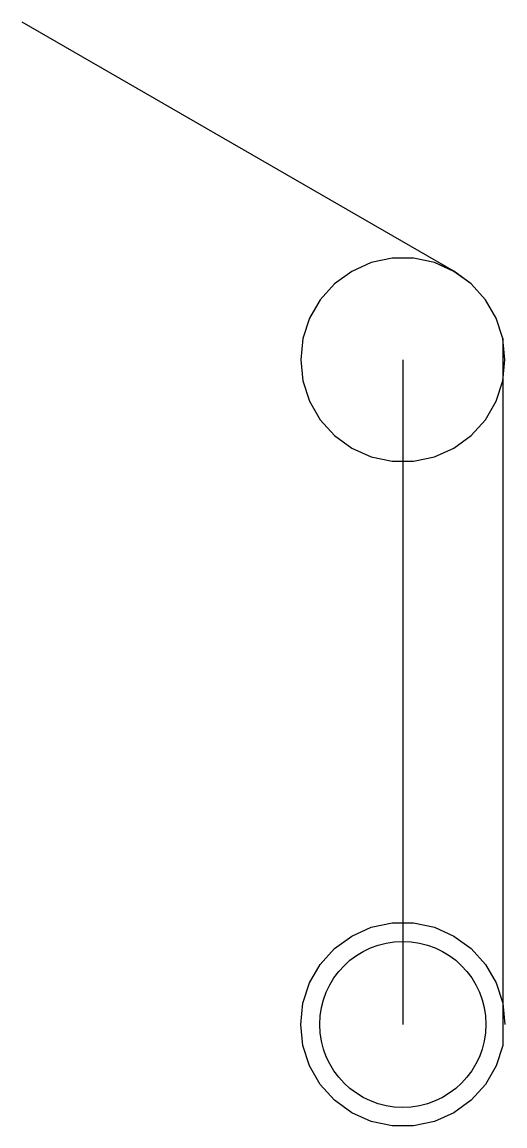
# Model space of a CAD drawing. Header units: inches. Extents: x 1.1 to 2.24, y 0.18 to 2.8.
import ezdxf

# ---------------------------------------------------------------- set-up
doc = ezdxf.new("R2010")
doc.units = ezdxf.units.IN
doc.header["$MEASUREMENT"] = 0
doc.layers.add('DIM', color=1, linetype='Continuous')

msp = doc.modelspace()

# ---------------------------------------------------------------- linework, layer by layer
at = {"layer": 'DIM', "extrusion": (7.82841e-06, 1.75842e-05, -1)}
msp.add_line((2.1209, 2.2095, 0.372), (1.0981, 2.8, 0.372), dxfattribs=at)
at = {"layer": 'DIM', "extrusion": (1.22461e-16, -2.44921e-16, -1)}
msp.add_line((2.2366, 2.0503), (2.2366, 0.3749), dxfattribs=at)
at = {"layer": 'DIM', "extrusion": (5.6655e-16, 2.71917e-32, -1)}
msp.add_line((2, 2, 0.0315), (2, 0.4252, 0.0285), dxfattribs=at)
at = {"layer": 'DIM'}
for points in [[(2.2366, 2.0503, 0), (2.2209, 2.0984, 0.003), (2.1957, 2.1422, 0.006), (2.1618, 2.1797, 0.009), (2.1209, 2.2094, 0.012), (2.0747, 2.23, 0.015), (2.0253, 2.2405, 0.018), (1.9747, 2.2405, 0.021), (1.9253, 2.23, 0.024), (1.8791, 2.2094, 0.027), (1.8382, 2.1797, 0.03), (1.8043, 2.1422, 0.033), (1.7791, 2.0984, 0.036), (1.7634, 2.0503, 0.039), (1.7582, 2, 0.042), (1.7634, 1.9497, 0.045), (1.7791, 1.9016, 0.048), (1.8043, 1.8578, 0.051), (1.8382, 1.8203, 0.054), (1.8791, 1.7905, 0.057), (1.9253, 1.77, 0.06), (1.9747, 1.7595, 0.063), (2.0253, 1.7595, 0.066), (2.0747, 1.77, 0.069), (2.1209, 1.7906, 0.072), (2.1618, 1.8203, 0.075), (2.1957, 1.8578, 0.078), (2.2209, 1.9016, 0.081), (2.2366, 1.9497, 0.084), (2.2418, 2, 0.087), (2.2366, 2.0503, 0.09), (2.2209, 2.0984, 0.093), (2.1957, 2.1422, 0.096), (2.1618, 2.1797, 0.099), (2.1209, 2.2094, 0.102), (2.0747, 2.23, 0.105), (2.0253, 2.2405, 0.108), (1.9747, 2.2405, 0.111), (1.9253, 2.23, 0.114), (1.8791, 2.2094, 0.117), (1.8382, 2.1797, 0.12), (1.8043, 2.1422, 0.123), (1.7791, 2.0984, 0.126), (1.7634, 2.0503, 0.129), (1.7582, 2, 0.132), (1.7634, 1.9497, 0.135), (1.7791, 1.9016, 0.138), (1.8043, 1.8578, 0.141), (1.8382, 1.8203, 0.144), (1.8791, 1.7905, 0.147), (1.9253, 1.77, 0.15), (1.9747, 1.7595, 0.153), (2.0253, 1.7595, 0.156), (2.0747, 1.77, 0.159), (2.1209, 1.7906, 0.162), (2.1618, 1.8203, 0.165), (2.1957, 1.8578, 0.168), (2.2209, 1.9016, 0.171), (2.2366, 1.9497, 0.174), (2.2418, 2, 0.177), (2.2366, 2.0503, 0.18), (2.2209, 2.0984, 0.183), (2.1957, 2.1422, 0.186), (2.1618, 2.1797, 0.189), (2.1209, 2.2094, 0.192), (2.0747, 2.23, 0.195), (2.0253, 2.2405, 0.198), (1.9747, 2.2405, 0.201), (1.9253, 2.23, 0.204), (1.8791, 2.2094, 0.207), (1.8382, 2.1797, 0.21), (1.8043, 2.1422, 0.213), (1.7791, 2.0984, 0.216), (1.7634, 2.0503, 0.219), (1.7582, 2, 0.222), (1.7634, 1.9497, 0.225), (1.7791, 1.9016, 0.228), (1.8043, 1.8578, 0.231), (1.8382, 1.8203, 0.234), (1.8791, 1.7905, 0.237), (1.9253, 1.77, 0.24), (1.9747, 1.7595, 0.243), (2.0253, 1.7595, 0.246), (2.0747, 1.77, 0.249), (2.1209, 1.7906, 0.252), (2.1618, 1.8203, 0.255), (2.1957, 1.8578, 0.258), (2.2209, 1.9016, 0.261), (2.2366, 1.9497, 0.264), (2.2418, 2, 0.267), (2.2366, 2.0503, 0.27), (2.2209, 2.0984, 0.273), (2.1957, 2.1422, 0.276), (2.1618, 2.1797, 0.279), (2.1209, 2.2095, 0.282), (2.0747, 2.23, 0.285), (2.0253, 2.2405, 0.288), (1.9747, 2.2405, 0.291), (1.9253, 2.23, 0.294), (1.8791, 2.2094, 0.297), (1.8382, 2.1797, 0.3), (1.8043, 2.1422, 0.303), (1.7791, 2.0984, 0.306), (1.7634, 2.0503, 0.309), (1.7582, 2, 0.312), (1.7634, 1.9497, 0.315), (1.7791, 1.9016, 0.318), (1.8043, 1.8578, 0.321), (1.8382, 1.8203, 0.324), (1.8791, 1.7905, 0.327), (1.9253, 1.77, 0.33), (1.9747, 1.7595, 0.333), (2.0253, 1.7595, 0.336), (2.0747, 1.77, 0.339), (2.1209, 1.7906, 0.342), (2.1618, 1.8203, 0.345), (2.1957, 1.8578, 0.348), (2.2209, 1.9016, 0.351), (2.2366, 1.9497, 0.354), (2.2418, 2, 0.357), (2.2366, 2.0503, 0.36), (2.2209, 2.0984, 0.363), (2.1957, 2.1422, 0.366), (2.1618, 2.1797, 0.369), (2.1209, 2.2095, 0.372)], [(2.2366, 0.3749, 0), (2.2209, 0.3268, 0.003), (2.1957, 0.283, 0.006), (2.1618, 0.2455, 0.009), (2.1209, 0.2158, 0.012), (2.0747, 0.1952, 0.015), (2.0253, 0.1847, 0.018), (1.9747, 0.1847, 0.021), (1.9253, 0.1952, 0.024), (1.8791, 0.2158, 0.027), (1.8382, 0.2455, 0.03), (1.8043, 0.283, 0.033), (1.7791, 0.3268, 0.036), (1.7634, 0.3749, 0.039), (1.7582, 0.4252, 0.042), (1.7634, 0.4755, 0.045), (1.7791, 0.5236, 0.048), (1.8043, 0.5674, 0.051), (1.8382, 0.6049, 0.054), (1.8791, 0.6346, 0.057), (1.9253, 0.6552, 0.06), (1.9747, 0.6657, 0.063), (2.0253, 0.6657, 0.066), (2.0747, 0.6552, 0.069), (2.1209, 0.6346, 0.072), (2.1618, 0.6049, 0.075), (2.1957, 0.5674, 0.078), (2.2209, 0.5236, 0.081), (2.2366, 0.4755, 0.084), (2.2418, 0.4252, 0.087)]]:
    msp.add_polyline3d(points, dxfattribs=at)
msp.add_circle((2, 0.4252, 0.0285), 0.1968, dxfattribs=at)

doc.saveas('drawing.dxf')
